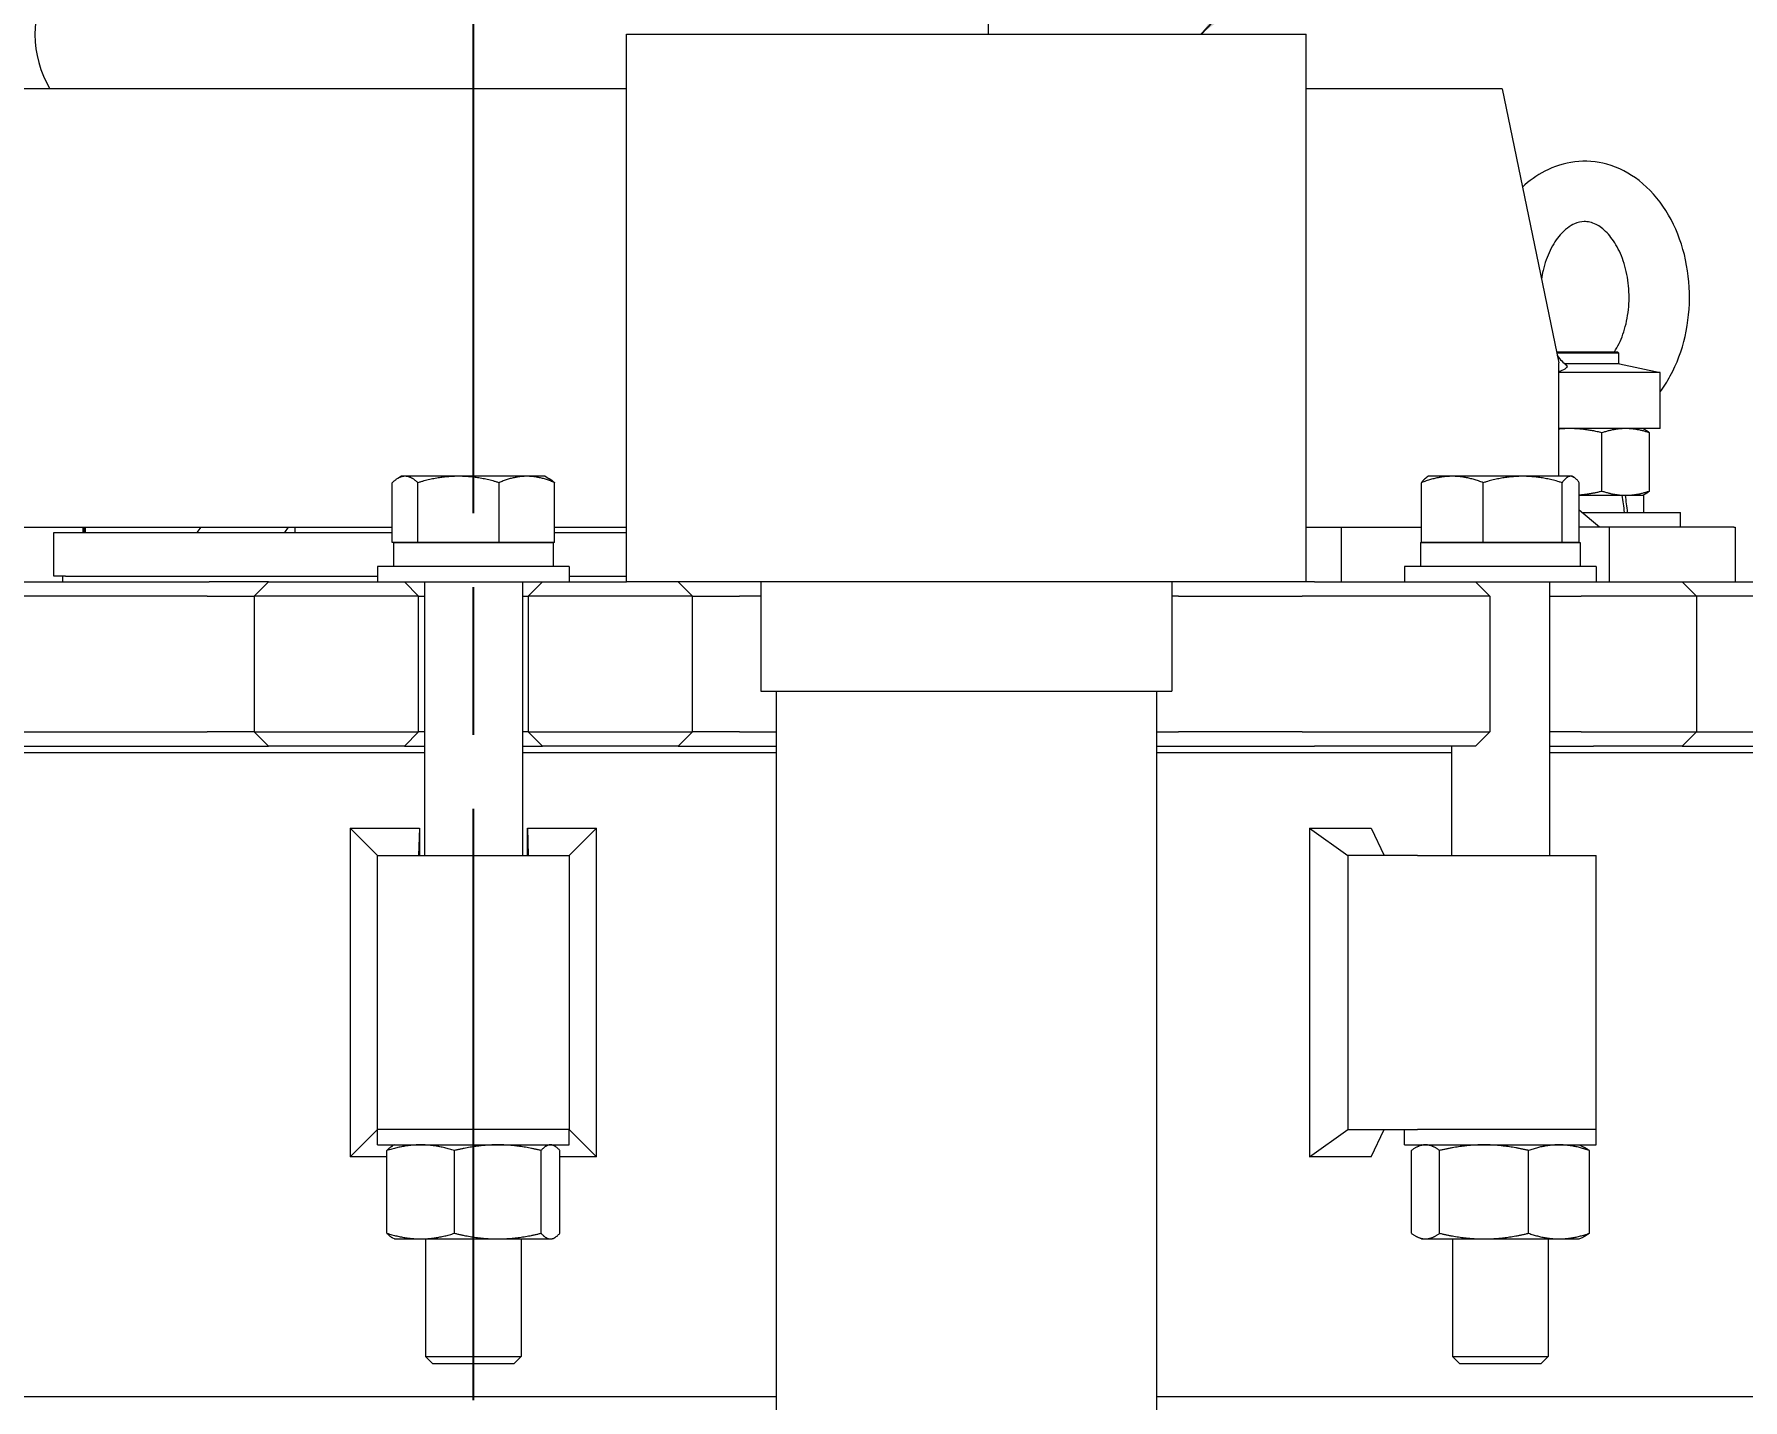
# Model space of a CAD drawing. Header units: inches. Extents: x 15 to 402, y 6 to 258.
# Drawn here: x 303.27 to 318.87, y 114.27 to 126.74 of the extents above; entities that cross this region are included whole.
import ezdxf

# ---------------------------------------------------------------- set-up
doc = ezdxf.new("R2010")
doc.units = ezdxf.units.IN
doc.header["$LTSCALE"] = 12
doc.header["$MEASUREMENT"] = 0
doc.linetypes.add('CHAIN', pattern=[0.7087, 0.4724, -0.0591, 0.1181, -0.0591])
doc.layers.add('Centerline', color=5, linetype='CHAIN', lineweight=25, true_color=0x0000ff)
for name, color, linetype, lineweight in [('Dimension (ANSI)', 7, 'Continuous', 25), ('Symbol (ANSI)', 7, 'Continuous', 25), ('Visible (ANSI)', 7, 'Continuous', 50)]:
    doc.layers.add(name, color=color, linetype=linetype, lineweight=lineweight)
doc.styles.add('MEMCOR Medium', font='arial.ttf')
doc.dimstyles.new('Default (ANSI)', dxfattribs={"dimscale": 12, "dimtxt": 0.15, "dimasz": 0.098425, "dimexe": 0.125, "dimexo": 0.0625, "dimgap": 0.031496, "dimtad": 0, "dimtih": 1, "dimtoh": 1, "dimdec": 4, "dimrnd": 1e-08, "dimzin": 3, "dimdsep": 46, "dimlunit": 5, "dimtxsty": 'MEMCOR Medium', "dimcen": 0.09, "dimdle": 0.393701, "dimclrd": 256, "dimclre": 256, "dimclrt": 256, "dimadec": 0, "dimazin": 1, "dimtfac": 0.8, "dimtofl": 0, "dimtmove": 0, "dimatfit": 3, "dimfxl": 1, "dimfrac": 1, "dimtolj": 1, "dimtzin": 4, "dimlwd": -1, "dimlwe": -1, "dimarcsym": 0})
doc.dimstyles.new('Default (ANSI)$7', dxfattribs={"dimscale": 12, "dimtxt": 0.15, "dimasz": 0.098425, "dimexe": 0.125, "dimexo": 0.0625, "dimgap": 0.031496, "dimtad": 0, "dimtih": 1, "dimtoh": 1, "dimdec": 4, "dimrnd": 1e-08, "dimzin": 3, "dimdsep": 46, "dimlunit": 5, "dimtxsty": 'MEMCOR Medium', "dimcen": 0.09, "dimdle": 0.393701, "dimclrd": 256, "dimclre": 256, "dimclrt": 256, "dimadec": 0, "dimazin": 1, "dimtfac": 0.8, "dimtofl": 0, "dimtmove": 0, "dimatfit": 3, "dimfxl": 1, "dimfrac": 1, "dimtolj": 1, "dimtzin": 4, "dimlwd": -1, "dimlwe": -1, "dimarcsym": 0})

# ---------------------------------------------------------------- blocks, each defined once
blk = doc.blocks.new('*D27')
at = {"layer": 'Defpoints', "color": 0, "transparency": 16777216}
for p in [(306.861, 130.491), (258.848, 39.736), (286.657, 39.736)]:
    blk.add_point(p, dxfattribs=at)
at = {"layer": 'Dimension (ANSI)', "transparency": 16777216}
for p, q in [((306.111, 130.491), (257.348, 130.491)), ((258.848, 129.31), (258.848, 91.259)), ((258.848, 40.917), (258.848, 78.967)), ((285.907, 39.736), (257.348, 39.736))]:
    blk.add_line(p, q, dxfattribs=at)
for points in [[(258.651, 129.31), (259.045, 129.31), (258.848, 130.491)], [(258.651, 40.917), (259.045, 40.917), (258.848, 39.736)]]:
    blk.add_solid(points, dxfattribs=at)
at = {"layer": 'Dimension (ANSI)', "transparency": 16777216, "char_height": 1.8, "attachment_point": 5, "style": 'MEMCOR Medium'}
for s, insert in [('\\A1; \\fArial|b0|i0;90{\\H0.8x;\\S3#4;} in', (258.848, 86.962)), ('\\A1;[2305.2 mm]{\\P\\fArial|b0|i0;SHIPPING HEIGHT\\P\\fArial|b0|i0;REF.}', (258.848, 80.816))]:
    blk.add_mtext(s, dxfattribs=dict(at, insert=insert))

msp = doc.modelspace()

# ---------------------------------------------------------------- linework, layer by layer
at = {"layer": 'Centerline', "ltscale": 0.952448}
msp.add_line((307.28121, 41.36326), (307.28121, 131.53714), dxfattribs=at)
at = {"layer": 'Visible (ANSI)', "linetype": 'Continuous', "lineweight": 18}
for p, q in [((311.98058, 127.33586), (311.98058, 126.73586)), ((308.67772, 126.73586), (309.10501, 126.73586)), ((308.67772, 121.73586), (308.67772, 126.73586)), ((309.10501, 126.73586), (311.8834, 126.73586)), ((311.8834, 126.73586), (313.09073, 126.73586)), ((313.09073, 126.73586), (314.75751, 126.73586)), ((314.75751, 126.73586), (314.88288, 126.73586)), ((314.88288, 121.73586), (314.88288, 126.73586)), ((308.67772, 126.23586), (299.30128, 126.23586)), ((316.66994, 126.23586), (314.88288, 126.23586)), ((316.66994, 126.23586), (317.18801, 123.73586)), ((317.16729, 123.83586), (317.72345, 123.83586)), ((317.72345, 123.83586), (317.73595, 123.82336)), ((317.73595, 123.82336), (317.16988, 123.82336)), ((317.18801, 122.69949), (317.18801, 123.73586)), ((317.74292, 123.72522), (317.24332, 123.72522)), ((317.73595, 123.72522), (317.73595, 123.82336)), ((317.74292, 123.72522), (318.11243, 123.64667)), ((318.11243, 123.64667), (317.18801, 123.64667)), ((318.11243, 123.13486), (318.11243, 123.64667)), ((318.11243, 123.13486), (317.18801, 123.13486)), ((317.58215, 122.56417), (317.58215, 123.09656)), ((317.95445, 123.13486), (317.97318, 123.12613)), ((318.01571, 122.56417), (318.01571, 123.09656)), ((306.54017, 122.09549), (306.54017, 122.6409)), ((306.62521, 122.69949), (306.59129, 122.67991)), ((306.65746, 122.69949), (306.62521, 122.69949)), ((307.14527, 122.69949), (306.65746, 122.69949)), ((306.77475, 122.09549), (306.77475, 122.6409)), ((307.76902, 122.69949), (307.14527, 122.69949)), ((307.51579, 122.09549), (307.51579, 122.6409)), ((307.93721, 122.69949), (307.76902, 122.69949)), ((307.93721, 122.69949), (307.97112, 122.67991)), ((308.02225, 122.09549), (308.02225, 122.6409)), ((315.93494, 122.09549), (315.93494, 122.6409)), ((315.99919, 122.69949), (315.98463, 122.69109)), ((316.21658, 122.69949), (315.99919, 122.69949)), ((316.85834, 122.69949), (316.21658, 122.69949)), ((316.49822, 122.09549), (316.49822, 122.6409)), ((317.29695, 122.69949), (316.85834, 122.69949)), ((317.21847, 122.09549), (317.21847, 122.6409)), ((317.31119, 122.69949), (317.29695, 122.69949)), ((317.31119, 122.69949), (317.32575, 122.69109)), ((317.37544, 122.09549), (317.37544, 122.6409)), ((317.37544, 122.52586), (317.76812, 122.52586)), ((317.76812, 122.52586), (317.79322, 122.52586)), ((317.79322, 122.52586), (317.79711, 122.52586)), ((317.79711, 122.52586), (317.95995, 122.52586)), ((317.95445, 122.52586), (317.97318, 122.5346)), ((317.95995, 122.52586), (317.95995, 122.36986)), ((317.55848, 122.23586), (317.37544, 122.39027)), ((317.39962, 122.36986), (318.29845, 122.36986)), ((318.29845, 122.23586), (318.29845, 122.36986)), ((299.34631, 122.23586), (306.54017, 122.23586)), ((303.45278, 122.18586), (303.74567, 122.18586)), ((303.45278, 121.78586), (303.45278, 122.18586)), ((303.74567, 122.18586), (306.54017, 122.18586)), ((304.76037, 122.18586), (304.79573, 122.23586)), ((304.76037, 122.18586), (305.5594, 122.18586)), ((305.5594, 122.18586), (305.59476, 122.23586)), ((305.65133, 122.23586), (305.65133, 122.18586)), ((305.65133, 122.23586), (305.65133, 122.18586)), ((308.02225, 122.23586), (308.67772, 122.23586)), ((308.02225, 122.18586), (308.67772, 122.18586)), ((314.88288, 122.23586), (315.93494, 122.23586)), ((315.20144, 122.23586), (315.20144, 121.73586)), ((317.64718, 122.23586), (317.37544, 122.23586)), ((318.78692, 122.23586), (317.64718, 122.23586)), ((317.64718, 122.23586), (317.64718, 121.73586)), ((318.78692, 122.23586), (318.79777, 122.23586)), ((318.79777, 122.23586), (318.79777, 121.73586)), ((306.65746, 122.09549), (306.54017, 122.09549)), ((306.55171, 122.09549), (308.01071, 122.09549)), ((306.55171, 122.09549), (306.55171, 121.87649)), ((306.62521, 122.09549), (306.62521, 122.09549)), ((306.77475, 122.09549), (306.65746, 122.09549)), ((307.14527, 122.09549), (306.77475, 122.09549)), ((307.51579, 122.09549), (307.14527, 122.09549)), ((307.76902, 122.09549), (307.51579, 122.09549)), ((308.02225, 122.09549), (307.76902, 122.09549)), ((307.93721, 122.09549), (307.93721, 122.09549)), ((308.01071, 122.09549), (308.01071, 121.87649)), ((315.92569, 122.09549), (317.38469, 122.09549)), ((315.92569, 122.09549), (315.92569, 121.87649)), ((316.21658, 122.09549), (315.93494, 122.09549)), ((315.99919, 122.09549), (315.99919, 122.09549)), ((316.49822, 122.09549), (316.21658, 122.09549)), ((316.85834, 122.09549), (316.49822, 122.09549)), ((317.21847, 122.09549), (316.85834, 122.09549)), ((317.29695, 122.09549), (317.21847, 122.09549)), ((317.37544, 122.09549), (317.29695, 122.09549)), ((317.31119, 122.09549), (317.31119, 122.09549)), ((317.38469, 122.09549), (317.38469, 121.87649)), ((308.15621, 121.87649), (306.40621, 121.87649)), ((306.40621, 121.87649), (306.40621, 121.73586)), ((308.15621, 121.87649), (308.15621, 121.73586)), ((317.53019, 121.87649), (315.78019, 121.87649)), ((315.78019, 121.87649), (315.78019, 121.73586)), ((317.53019, 121.87649), (317.53019, 121.73586)), ((300.89476, 121.73586), (304.86994, 121.73586)), ((303.55785, 121.78586), (303.45278, 121.78586)), ((303.53121, 121.78586), (303.53121, 121.73586)), ((303.55785, 121.78586), (306.40621, 121.78586)), ((305.41121, 121.73586), (304.86994, 121.73586)), ((305.28121, 121.60586), (305.41121, 121.73586)), ((305.41121, 121.73586), (306.23448, 121.73586)), ((306.23448, 121.73586), (306.52656, 121.73586)), ((306.52656, 121.73586), (306.65121, 121.73586)), ((306.78121, 121.60586), (306.65121, 121.73586)), ((306.65121, 121.73586), (307.91121, 121.73586)), ((306.83371, 121.73586), (306.83371, 119.23586)), ((307.72871, 121.73586), (307.72871, 119.23586)), ((307.78121, 121.60586), (307.91121, 121.73586)), ((307.91121, 121.73586), (308.03585, 121.73586)), ((308.03585, 121.73586), (308.32793, 121.73586)), ((308.15621, 121.78586), (308.67772, 121.78586)), ((308.32793, 121.73586), (308.67772, 121.73586)), ((309.10501, 121.73586), (308.67772, 121.73586)), ((311.8834, 121.73586), (309.10501, 121.73586)), ((309.28121, 121.60586), (309.15121, 121.73586)), ((309.9053, 121.73586), (309.9053, 120.73586)), ((313.09073, 121.73586), (311.8834, 121.73586)), ((314.75751, 121.73586), (313.09073, 121.73586)), ((313.6553, 121.73586), (313.6553, 120.73586)), ((314.88288, 121.73586), (314.75751, 121.73586)), ((314.9583, 121.73586), (314.88288, 121.73586)), ((314.9583, 121.73586), (316.10565, 121.73586)), ((316.10565, 121.73586), (316.36536, 121.73586)), ((316.36536, 121.73586), (316.42943, 121.73586)), ((316.42943, 121.73586), (316.55943, 121.60586)), ((316.42943, 121.73586), (317.5044, 121.73586)), ((317.10269, 121.73586), (317.10269, 119.23586)), ((317.50454, 121.73586), (317.5044, 121.73586)), ((317.50454, 121.73586), (317.67244, 121.73586)), ((317.67244, 121.73586), (317.91863, 121.73586)), ((317.91863, 121.73586), (318.3138, 121.73586)), ((318.3138, 121.73586), (320.75413, 121.73586)), ((318.3138, 121.73586), (318.4438, 121.60586)), ((304.85163, 121.60586), (300.84626, 121.60586)), ((304.85163, 121.60586), (305.28121, 121.60586)), ((306.2275, 121.60586), (305.28121, 121.60586)), ((305.28121, 121.60586), (305.28121, 120.36586)), ((306.52153, 121.60586), (306.2275, 121.60586)), ((306.78121, 121.60586), (306.52153, 121.60586)), ((306.78121, 121.60586), (306.83371, 121.60586)), ((306.78121, 120.36586), (306.78121, 121.60586)), ((307.72871, 121.60586), (307.78121, 121.60586)), ((308.04089, 121.60586), (307.78121, 121.60586)), ((307.78121, 121.60586), (307.78121, 120.36586)), ((308.33491, 121.60586), (308.04089, 121.60586)), ((309.28121, 121.60586), (308.33491, 121.60586)), ((309.28121, 120.36586), (309.28121, 121.60586)), ((309.28121, 121.60586), (309.71079, 121.60586)), ((309.9053, 121.60586), (309.71079, 121.60586)), ((313.71616, 121.60586), (313.6553, 121.60586)), ((313.71616, 121.60586), (314.33569, 121.60586)), ((314.33569, 121.60586), (314.84572, 121.60586)), ((316.16451, 121.60586), (314.84572, 121.60586)), ((316.42595, 121.60586), (316.16451, 121.60586)), ((316.55943, 121.60586), (316.42595, 121.60586)), ((316.55943, 121.60586), (316.55943, 120.36586)), ((317.10269, 121.60586), (317.39196, 121.60586)), ((317.74175, 121.60586), (317.39196, 121.60586)), ((317.98959, 121.60586), (317.74175, 121.60586)), ((318.4438, 121.60586), (317.98959, 121.60586)), ((320.85644, 121.60586), (318.4438, 121.60586)), ((318.4438, 121.60586), (318.4438, 120.36586)), ((309.9053, 120.73586), (313.6553, 120.73586)), ((310.0453, 120.73586), (310.0453, 110.23586)), ((313.5153, 120.73586), (313.5153, 110.23586)), ((300.84626, 120.36586), (304.85163, 120.36586)), ((305.28121, 120.36586), (304.85163, 120.36586)), ((305.28121, 120.36586), (306.2275, 120.36586)), ((305.28121, 120.36586), (305.41121, 120.23586)), ((306.2275, 120.36586), (306.52153, 120.36586)), ((306.52153, 120.36586), (306.78121, 120.36586)), ((306.78121, 120.36586), (306.65121, 120.23586)), ((306.83371, 120.36586), (306.78121, 120.36586)), ((307.78121, 120.36586), (307.72871, 120.36586)), ((307.78121, 120.36586), (308.04089, 120.36586)), ((307.78121, 120.36586), (307.91121, 120.23586)), ((308.04089, 120.36586), (308.33491, 120.36586)), ((308.33491, 120.36586), (309.28121, 120.36586)), ((309.28121, 120.36586), (309.15121, 120.23586)), ((309.71079, 120.36586), (309.28121, 120.36586)), ((309.71079, 120.36586), (310.0453, 120.36586)), ((313.5153, 120.36586), (313.71616, 120.36586)), ((314.33569, 120.36586), (313.71616, 120.36586)), ((314.84572, 120.36586), (314.33569, 120.36586)), ((314.84572, 120.36586), (316.16451, 120.36586)), ((316.16451, 120.36586), (316.42595, 120.36586)), ((316.42595, 120.36586), (316.55943, 120.36586)), ((316.42943, 120.23586), (316.55943, 120.36586)), ((317.39196, 120.36586), (317.10269, 120.36586)), ((317.39196, 120.36586), (317.74175, 120.36586)), ((317.74175, 120.36586), (317.98959, 120.36586)), ((317.98959, 120.36586), (318.4438, 120.36586)), ((318.3138, 120.23586), (318.4438, 120.36586)), ((318.4438, 120.36586), (320.85644, 120.36586)), ((306.83371, 120.17336), (298.35473, 120.17336)), ((300.61094, 120.23586), (305.13753, 120.23586)), ((305.13753, 120.23586), (305.41121, 120.23586)), ((306.23448, 120.23586), (305.41121, 120.23586)), ((306.52656, 120.23586), (306.23448, 120.23586)), ((306.65121, 120.23586), (306.52656, 120.23586)), ((306.65121, 120.23586), (306.83371, 120.23586)), ((307.72871, 120.23586), (307.91121, 120.23586)), ((310.0453, 120.17336), (307.72871, 120.17336)), ((308.03585, 120.23586), (307.91121, 120.23586)), ((308.32793, 120.23586), (308.03585, 120.23586)), ((309.15121, 120.23586), (308.32793, 120.23586)), ((309.15121, 120.23586), (309.42489, 120.23586)), ((309.42489, 120.23586), (310.0453, 120.23586)), ((313.5153, 120.23586), (313.95148, 120.23586)), ((316.20769, 120.17336), (313.5153, 120.17336)), ((313.95148, 120.23586), (314.44827, 120.23586)), ((314.44827, 120.23586), (314.9583, 120.23586)), ((316.10565, 120.23586), (314.9583, 120.23586)), ((316.36536, 120.23586), (316.10565, 120.23586)), ((316.20769, 120.23586), (316.20769, 119.23586)), ((316.42943, 120.23586), (316.36536, 120.23586)), ((317.10269, 120.23586), (317.50454, 120.23586)), ((323.06992, 120.17336), (317.10269, 120.17336)), ((317.67244, 120.23586), (317.50454, 120.23586)), ((317.91863, 120.23586), (317.67244, 120.23586)), ((318.3138, 120.23586), (317.91863, 120.23586)), ((318.3138, 120.23586), (320.97814, 120.23586)), ((306.15648, 119.4856), (306.15648, 116.48613)), ((306.15648, 119.4856), (306.78835, 119.4856)), ((306.15648, 119.4856), (306.40621, 119.23586)), ((306.78835, 119.4856), (306.78121, 119.23586)), ((306.78835, 119.4856), (306.78835, 119.23586)), ((307.77407, 119.4856), (307.78121, 119.23586)), ((307.77407, 119.23586), (307.77407, 119.4856)), ((307.77407, 119.4856), (308.40594, 119.4856)), ((308.40594, 119.4856), (308.15621, 119.23586)), ((308.40594, 116.48613), (308.40594, 119.4856)), ((314.91391, 119.4856), (314.91391, 116.48613)), ((314.91391, 119.4856), (315.47596, 119.4856)), ((314.91391, 119.4856), (315.2625, 119.23586)), ((315.47596, 119.4856), (315.59463, 119.23586)), ((306.40621, 119.23586), (308.15621, 119.23586)), ((306.40621, 116.73586), (306.40621, 119.23586)), ((308.15621, 119.23586), (308.15621, 116.73586)), ((315.89742, 119.23586), (315.2625, 119.23586)), ((315.2625, 119.23586), (315.2625, 116.73586)), ((315.89742, 119.23586), (317.53019, 119.23586)), ((317.53019, 116.73586), (317.53019, 119.23586)), ((306.15648, 116.48613), (306.40621, 116.73586)), ((308.15621, 116.73586), (306.40621, 116.73586)), ((308.15621, 116.73586), (306.40621, 116.73586)), ((306.40621, 116.59524), (306.40621, 116.73586)), ((308.15621, 116.59524), (308.15621, 116.73586)), ((308.40594, 116.48613), (308.15621, 116.73586)), ((314.91391, 116.48613), (315.2625, 116.73586)), ((315.2625, 116.73586), (315.89742, 116.73586)), ((315.47596, 116.48613), (315.59463, 116.73586)), ((315.78019, 116.59524), (315.78019, 116.73586)), ((317.53019, 116.73586), (315.89742, 116.73586)), ((317.53019, 116.73586), (315.89742, 116.73586)), ((317.53019, 116.59524), (317.53019, 116.73586)), ((306.40621, 116.59524), (308.15621, 116.59524)), ((306.49179, 115.78811), (306.49179, 116.54337)), ((306.56221, 116.59524), (306.54625, 116.5878)), ((307.10916, 115.78811), (307.10916, 116.54337)), ((307.89858, 115.78811), (307.89858, 116.54337)), ((308.00021, 116.59524), (308.01616, 116.5878)), ((308.07062, 115.78811), (308.07062, 116.54337)), ((315.78019, 116.59524), (317.53019, 116.59524)), ((315.84298, 115.78811), (315.84298, 116.54337)), ((315.93619, 116.59524), (315.89902, 116.5779)), ((316.10009, 115.78811), (316.10009, 116.54337)), ((316.9123, 115.78811), (316.9123, 116.54337)), ((317.37419, 116.59524), (317.41136, 116.5779)), ((317.4674, 115.78811), (317.4674, 116.54337)), ((306.49179, 116.48613), (306.15648, 116.48613)), ((308.40594, 116.48613), (308.07062, 116.48613)), ((315.47596, 116.48613), (314.91391, 116.48613)), ((306.56221, 115.73624), (306.54625, 115.74368)), ((306.56221, 115.73624), (306.80048, 115.73624)), ((306.80048, 115.73624), (307.50387, 115.73624)), ((306.84371, 115.73624), (306.84371, 114.6616)), ((307.50387, 115.73624), (307.9846, 115.73624)), ((307.71871, 115.73624), (307.71871, 114.6616)), ((307.9846, 115.73624), (308.00021, 115.73624)), ((308.00021, 115.73624), (308.01616, 115.74368)), ((315.93619, 115.73624), (315.89902, 115.75357)), ((315.93619, 115.73624), (315.97154, 115.73624)), ((315.97154, 115.73624), (316.50619, 115.73624)), ((316.21769, 115.73624), (316.21769, 114.6616)), ((316.50619, 115.73624), (317.18985, 115.73624)), ((317.09269, 115.73624), (317.09269, 114.6616)), ((317.18985, 115.73624), (317.37419, 115.73624)), ((317.37419, 115.73624), (317.41136, 115.75357)), ((306.84371, 114.6616), (307.71871, 114.6616)), ((306.91187, 114.59549), (306.84371, 114.6616)), ((307.65055, 114.59549), (307.71871, 114.6616)), ((316.21769, 114.6616), (317.09269, 114.6616)), ((316.28585, 114.59549), (316.21769, 114.6616)), ((317.02453, 114.59549), (317.09269, 114.6616)), ((307.65055, 114.59549), (306.91187, 114.59549)), ((317.02453, 114.59549), (316.28585, 114.59549)), ((290.031, 114.29836), (310.0453, 114.29836)), ((313.5153, 114.29836), (324.53142, 114.29836))]:
    msp.add_line(p, q, dxfattribs=at)
at = {"layer": 'Visible (ANSI)'}
msp.add_line((303.72907, 122.18586), (303.72907, 122.23586), dxfattribs=at)
at = {"layer": 'Visible (ANSI)', "linetype": 'Continuous', "lineweight": 18}
msp.add_arc((304.26749, 126.73892), 0.98901, 90, 210.573878, dxfattribs=at)
for centre, start_param, end_param in [((317.42345, 122.25927), 1.59161043, 1.64298614), ((317.42345, 122.48045), 1.51890103, 1.57018081)]:
    msp.add_ellipse(centre, major_axis=(0.38521, -3.04228), ratio=0.12274422, start_param=start_param, end_param=end_param, dxfattribs=at)
for points, knots in [([(318.11243, 123.4693), (318.14696, 123.51542), (318.17822, 123.5645), (318.26666, 123.72711), (318.3117, 123.84926), (318.37056, 124.10611), (318.38386, 124.24099), (318.37736, 124.50969), (318.35755, 124.64348), (318.28535, 124.89757), (318.23305, 125.01793), (318.09845, 125.23089), (318.01675, 125.32423), (317.83351, 125.4666), (317.734, 125.51858), (317.53262, 125.57419), (317.43247, 125.58212), (317.23892, 125.55932), (317.1458, 125.52966), (316.98603, 125.44647), (316.91742, 125.39662), (316.85589, 125.33857)], [3.89850914, 3.89850914, 3.89850914, 3.89850914, 4.05675463, 4.05675463, 4.39893891, 4.39893891, 4.7465849, 4.7465849, 5.09448316, 5.09448316, 5.44179575, 5.44179575, 5.78078515, 5.78078515, 6.09033418, 6.09033418, 6.36629952, 6.36629952, 6.63599325, 6.63599325, 6.87141658, 6.87141658, 6.87141658, 6.87141658]), ([(317.69632, 123.83586), (317.72573, 123.88161), (317.75227, 123.93571), (317.79523, 124.05702), (317.81141, 124.12444), (317.83, 124.26501), (317.8323, 124.33816), (317.82244, 124.48188), (317.81025, 124.5524), (317.77359, 124.68261), (317.74922, 124.74233), (317.69286, 124.84524), (317.66095, 124.88843), (317.59459, 124.95727), (317.5603, 124.98206), (317.48888, 125.01805), (317.4535, 125.02541), (317.39055, 125.02389), (317.36213, 125.01784), (317.29038, 124.98606), (317.24506, 124.95365), (317.1683, 124.86552), (317.1365, 124.81763), (317.08282, 124.70721), (317.06071, 124.6452), (317.03889, 124.55319), (317.03375, 124.52695), (317.0296, 124.50027)], [3.97463016, 3.97463016, 3.97463016, 3.97463016, 4.24808474, 4.24808474, 4.5274672, 4.5274672, 4.80914835, 4.80914835, 5.09125043, 5.09125043, 5.37136844, 5.37136844, 5.6503273, 5.6503273, 5.94087851, 5.94087851, 6.30022792, 6.30022792, 6.58667809, 6.58667809, 6.96513029, 6.96513029, 7.25160166, 7.25160166, 7.53036254, 7.53036254, 7.63779282, 7.63779282, 7.63779282, 7.63779282]), ([(317.25782, 123.71289), (317.25843, 123.7124), (317.25898, 123.7119), (317.26526, 123.7056), (317.26473, 123.69881), (317.25277, 123.6827), (317.23769, 123.67307), (317.2081, 123.66001), (317.19853, 123.65627), (317.18801, 123.65258)], [1.759898399, 1.759898399, 1.759898399, 1.759898399, 1.784784336, 1.784784336, 2.067531016, 2.067531016, 2.443441479, 2.443441479, 2.595550182, 2.595550182, 2.595550182, 2.595550182])]:
    msp.add_open_spline(points, degree=3, knots=knots, dxfattribs=at)
msp.add_open_spline([(317.17444, 123.80132), (317.20139, 123.76505), (317.22987, 123.73555), (317.25782, 123.71289)], degree=3, dxfattribs=at)
for points, weights in [([(317.28602, 123.13486), (317.23745, 123.13486), (317.18801, 123.13038)], [1, 1.01309125739, 1.01715173093]), ([(317.58215, 123.09656), (317.42345, 123.13486), (317.28602, 123.13486)], [1, 1.0379548493, 1]), ([(317.79893, 123.13486), (317.69832, 123.13486), (317.58215, 123.09656)], [1, 1.0379548493, 1]), ([(318.01571, 123.09656), (317.89953, 123.13486), (317.79893, 123.13486)], [1, 1.0379548493, 1]), ([(317.97318, 123.12613), (317.99329, 123.11676), (318.01571, 123.09656)], [1.01895290532, 1.01965956375, 1]), ([(306.65746, 122.69949), (306.60302, 122.69949), (306.54017, 122.6409)], [1, 1.0379548493, 1]), ([(306.77475, 122.6409), (306.71189, 122.69949), (306.65746, 122.69949)], [1, 1.0379548493, 1]), ([(307.14527, 122.69949), (306.97331, 122.69949), (306.77475, 122.6409)], [1, 1.0379548493, 1]), ([(307.51579, 122.6409), (307.31723, 122.69949), (307.14527, 122.69949)], [1, 1.0379548493, 1]), ([(307.76902, 122.69949), (307.65149, 122.69949), (307.51579, 122.6409)], [1, 1.0379548493, 1]), ([(308.02225, 122.6409), (307.88654, 122.69949), (307.76902, 122.69949)], [1, 1.0379548493, 1]), ([(307.97112, 122.67991), (307.99549, 122.66584), (308.02225, 122.6409)], [1.01844924463, 1.01581143405, 1]), ([(316.21658, 122.69949), (316.08587, 122.69949), (315.93494, 122.6409)], [1, 1.0379548493, 1]), ([(315.93494, 122.6409), (315.9613, 122.67762), (315.98463, 122.69109)], [1, 1.02345233345, 1.0179222336]), ([(316.49822, 122.6409), (316.34729, 122.69949), (316.21658, 122.69949)], [1, 1.0379548493, 1]), ([(316.85834, 122.69949), (316.69121, 122.69949), (316.49822, 122.6409)], [1, 1.0379548493, 1]), ([(317.21847, 122.6409), (317.02548, 122.69949), (316.85834, 122.69949)], [1, 1.0379548493, 1]), ([(317.29695, 122.69949), (317.26053, 122.69949), (317.21847, 122.6409)], [1, 1.0379548493, 1]), ([(317.37544, 122.6409), (317.33338, 122.69949), (317.29695, 122.69949)], [1, 1.0379548493, 1]), ([(317.37544, 122.5296), (317.47214, 122.53762), (317.58215, 122.56417)], [1.01637329934, 1.02600733162, 1]), ([(317.58215, 122.56417), (317.69832, 122.52586), (317.79893, 122.52586)], [1, 1.0379548493, 1]), ([(317.79893, 122.52586), (317.89953, 122.52586), (318.01571, 122.56417)], [1, 1.0379548493, 1]), ([(318.01571, 122.56417), (317.99329, 122.54397), (317.97318, 122.5346)], [1, 1.01965956375, 1.01895290532]), ([(306.80048, 116.59524), (306.65722, 116.59524), (306.49179, 116.54337)], [1, 1.0379548493, 1]), ([(306.49179, 116.54337), (306.52068, 116.57587), (306.54625, 116.5878)], [1, 1.02345233345, 1.0179222336]), ([(307.10916, 116.54337), (306.94374, 116.59524), (306.80048, 116.59524)], [1, 1.0379548493, 1]), ([(307.50387, 116.59524), (307.32069, 116.59524), (307.10916, 116.54337)], [1, 1.0379548493, 1]), ([(307.89858, 116.54337), (307.68705, 116.59524), (307.50387, 116.59524)], [1, 1.0379548493, 1]), ([(307.9846, 116.59524), (307.94468, 116.59524), (307.89858, 116.54337)], [1, 1.0379548493, 1]), ([(308.07062, 116.54337), (308.02452, 116.59524), (307.9846, 116.59524)], [1, 1.0379548493, 1]), ([(315.97154, 116.59524), (315.91187, 116.59524), (315.84298, 116.54337)], [1, 1.0379548493, 1]), ([(316.10009, 116.54337), (316.0312, 116.59524), (315.97154, 116.59524)], [1, 1.0379548493, 1]), ([(316.50619, 116.59524), (316.31772, 116.59524), (316.10009, 116.54337)], [1, 1.0379548493, 1]), ([(316.9123, 116.54337), (316.69467, 116.59524), (316.50619, 116.59524)], [1, 1.0379548493, 1]), ([(317.18985, 116.59524), (317.06104, 116.59524), (316.9123, 116.54337)], [1, 1.0379548493, 1]), ([(317.4674, 116.54337), (317.31866, 116.59524), (317.18985, 116.59524)], [1, 1.0379548493, 1]), ([(317.41136, 116.5779), (317.43807, 116.56545), (317.4674, 116.54337)], [1.01844924463, 1.01581143405, 1]), ([(306.54625, 115.74368), (306.52068, 115.7556), (306.49179, 115.78811)], [1.0179222336, 1.02345233345, 1]), ([(306.49179, 115.78811), (306.65722, 115.73624), (306.80048, 115.73624)], [1, 1.0379548493, 1]), ([(306.80048, 115.73624), (306.94374, 115.73624), (307.10916, 115.78811)], [1, 1.0379548493, 1]), ([(307.10916, 115.78811), (307.32069, 115.73624), (307.50387, 115.73624)], [1, 1.0379548493, 1]), ([(307.50387, 115.73624), (307.68705, 115.73624), (307.89858, 115.78811)], [1, 1.0379548493, 1]), ([(307.89858, 115.78811), (307.94468, 115.73624), (307.9846, 115.73624)], [1, 1.0379548493, 1]), ([(307.9846, 115.73624), (308.02452, 115.73624), (308.07062, 115.78811)], [1, 1.0379548493, 1]), ([(315.84298, 115.78811), (315.91187, 115.73624), (315.97154, 115.73624)], [1, 1.0379548493, 1]), ([(315.97154, 115.73624), (316.0312, 115.73624), (316.10009, 115.78811)], [1, 1.0379548493, 1]), ([(316.10009, 115.78811), (316.31772, 115.73624), (316.50619, 115.73624)], [1, 1.0379548493, 1]), ([(316.50619, 115.73624), (316.69467, 115.73624), (316.9123, 115.78811)], [1, 1.0379548493, 1]), ([(316.9123, 115.78811), (317.06104, 115.73624), (317.18985, 115.73624)], [1, 1.0379548493, 1]), ([(317.18985, 115.73624), (317.31866, 115.73624), (317.4674, 115.78811)], [1, 1.0379548493, 1]), ([(317.4674, 115.78811), (317.43807, 115.76603), (317.41136, 115.75357)], [1, 1.01581143405, 1.01844924463])]:
    msp.add_rational_spline(points, weights, degree=2, dxfattribs=at)

# ---------------------------------------------------------------- dimensions: what is measured, and where the dimension line sits
at = {"layer": 'Dimension (ANSI)'}
dim = msp.add_linear_dim(base=(258.84784, 39.73586), p1=(306.86121, 130.49086), p2=(286.65683, 39.73586), angle=90, text=' \\fArial|b0|i0;<> in\\X[2305.2 mm]{\\P\\fArial|b0|i0;SHIPPING HEIGHT\\P\\fArial|b0|i0;REF.}', dimstyle='Default (ANSI)', override={"dimgap": 0.031496, "dimdec": 4, "dimpost": '', "dimtol": 0, "dimlim": 0, "dimtp": 0, "dimtm": 0, "dimtdec": 2, "dimatfit": 1}, dxfattribs=at)
dim.commit()
dim.dimension.update_dxf_attribs({"geometry": '*D27', "text_midpoint": (258.84784, 85.11336), "dimtype": 160})

# ---------------------------------------------------------------- leaders
at = {"layer": 'Symbol (ANSI)', "annotation_type": 0, "has_hookline": 1, "hookline_direction": 0, "text_width": 7.16071}
msp.add_leader([(313.92412, 126.73586), (318.97945, 132.07813), (320.16056, 132.07813)], dimstyle='Default (ANSI)$7', override={"dimtad": 0}, dxfattribs=at)

doc.saveas('drawing.dxf')
